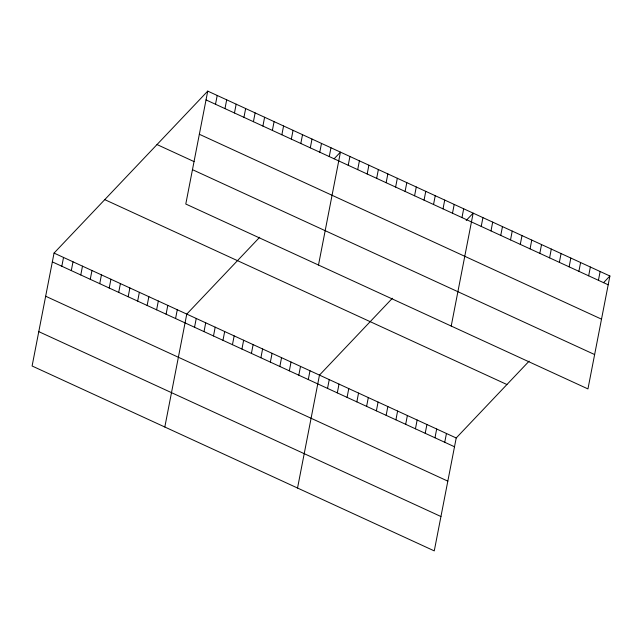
<?xml version="1.0" encoding="UTF-8"?>
<svg xmlns="http://www.w3.org/2000/svg" width="642" height="642" viewBox="0 0 642 642"><rect width="100%" height="100%" fill="white"/><g stroke="black" fill="none" stroke-linecap="round" stroke-linejoin="round"><path stroke-width="0.96" d="M207.735 91.108L185.787 204.02L587.952 388.916L609.9 276.004L207.735 91.108L54.048 253.084L32.1 365.996L434.265 550.892L456.213 437.98L529.136 361.125M61.817 266.237L63.526 257.442M71.294 270.595L73.011 261.8M80.78 274.953L82.489 266.157M90.257 279.31L91.966 270.515M99.735 283.668L101.444 274.872M109.22 288.025L110.93 279.23M118.698 292.383L120.407 283.587M128.175 296.74L129.885 287.945M137.653 301.098L139.362 292.303M147.138 305.456L148.848 296.66M156.616 309.813L158.325 301.018M166.093 314.179L167.803 305.383M215.503 104.261L217.213 95.465M175.571 318.536L177.28 309.741M224.981 108.618L226.69 99.823M164.817 427.01L186.766 314.099L259.689 237.243M234.458 112.976L236.168 104.189M194.534 327.251L196.243 318.456M243.944 117.342L245.653 108.546M204.012 331.609L205.721 322.814M253.421 121.699L255.131 112.904M213.489 335.967L215.206 327.171M262.899 126.057L264.608 117.261M222.975 340.324L224.684 331.529M272.377 130.414L274.086 121.619M232.452 344.682L234.161 335.886M281.862 134.772L283.571 125.976M241.93 349.039L243.639 340.244M291.34 139.129L293.049 130.334M251.415 353.397L253.125 344.602M300.817 143.487L302.526 134.692M260.893 357.755L262.602 348.959M310.303 147.845L312.012 139.049M270.37 362.112L272.08 353.325M319.78 152.202L321.49 143.407M279.848 366.478L281.557 357.682M329.258 156.56L330.967 147.764M289.333 370.835L291.043 362.04M318.496 265.042L340.445 152.122L334.105 158.807M298.811 375.193L300.52 366.397M348.221 165.283L349.93 156.488M308.288 379.55L309.998 370.755M357.698 169.64L359.408 160.845M297.535 488.024L319.475 375.113L392.398 298.257M367.176 173.998L368.885 165.203M327.54 388.394L329.25 379.599M376.653 178.356L378.363 169.56M337.307 392.888L339.016 384.093M386.139 182.713L387.848 173.918M347.073 397.382L348.783 388.587M395.616 187.071L397.326 178.275M356.84 401.868L358.549 393.073M405.094 191.428L406.803 182.633M366.606 406.362L368.315 397.567M414.572 195.786L416.281 186.991M376.373 410.848L378.082 402.053M424.057 200.143L425.766 191.348M386.139 415.342L387.848 406.547M433.535 204.501L435.244 195.706M395.905 419.828L397.615 411.032M443.012 208.859L444.721 200.063M405.672 424.322L407.381 415.526M452.498 213.216L454.207 204.421M415.438 428.808L417.148 420.012M461.975 217.582L463.684 208.786M425.205 433.302L426.914 424.506M451.214 326.056L473.162 213.144L466.188 220.487M434.971 437.788L436.68 428.992M481.219 226.425L482.928 217.63M444.737 442.282L446.447 433.486M490.986 230.919L492.695 222.124M500.752 235.405L502.461 226.61M510.518 239.899L512.228 231.104M520.285 244.385L521.994 235.59M530.051 248.879L531.761 240.084M539.826 253.365L541.535 244.57M549.592 257.859L551.301 249.064M559.359 262.345L561.068 253.558M569.125 266.839L570.834 258.044M578.891 271.333L580.601 262.538M588.658 275.819L590.367 267.024M598.424 280.313L600.134 271.518M603.56 282.689L609.9 276.004M206.026 99.903L608.191 284.799M199.341 134.266L601.514 319.162M157.017 144.562L194.077 161.599M192.464 169.665L594.628 354.561M104.766 199.63L506.931 384.526M54.048 253.084L456.213 437.98M52.339 261.88L454.504 446.768M45.662 296.235L447.827 481.131M38.777 331.633L440.95 516.529"/></g></svg>
